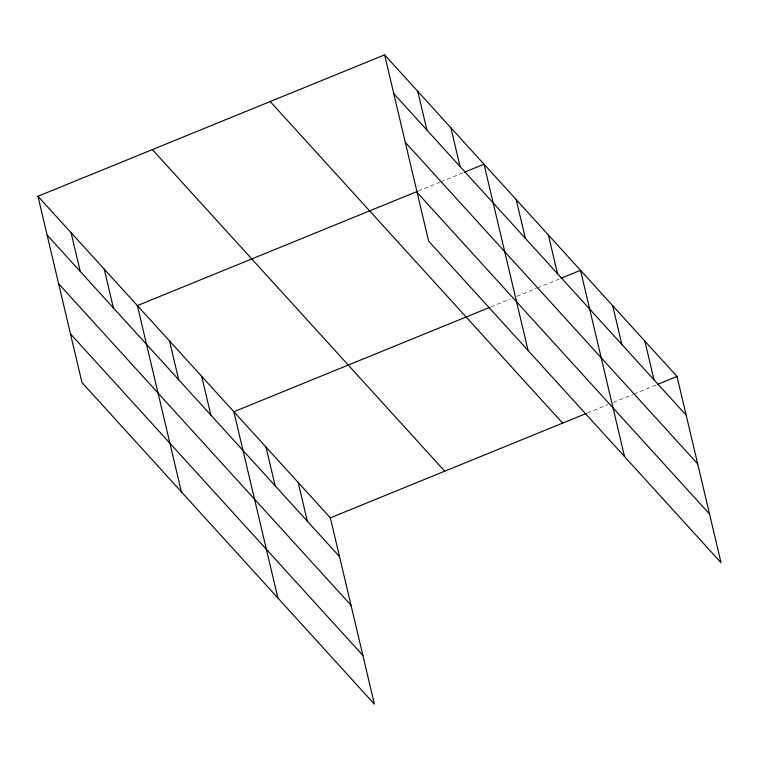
<?xml version="1.0" encoding="UTF-8"?>
<svg xmlns="http://www.w3.org/2000/svg" width="759" height="759" viewBox="0 0 759 759"><rect width="100%" height="100%" fill="white"/><g stroke="black" fill="none" stroke-linecap="round" stroke-linejoin="round"><path stroke-width="0.57" stroke-dasharray="3.79 2.85" d="M418.2 191.069L439.784 182.264M440.865 181.818L463.521 172.578M490.95 306.864L510.371 298.942M516.851 296.304L536.271 288.382M537.353 287.936L560.019 278.695M587.438 412.991L607.95 404.623M613.338 402.422L632.769 394.5M633.85 394.054L656.507 384.813"/><path stroke-width="1.14" d="M37.95 196.268L330.355 517.847L374.386 704.124L81.981 382.545L37.95 196.268L384.614 54.876L677.019 376.455L721.05 562.732L428.645 241.153L384.614 54.876M417.118 191.505L137.37 305.602L181.401 491.879M464.603 172.141L484.033 164.21L528.065 350.487M489.868 307.31L233.857 411.729L277.898 598.007M561.1 278.259L580.521 270.327L624.553 456.605M330.355 517.847L586.356 413.427M657.588 384.377L677.019 376.455M393.779 93.642L686.183 415.211M405.287 142.322L697.682 463.891M417.137 192.473L709.542 514.052M270.213 101.535L562.618 423.114M152.35 149.608L444.755 471.187M47.115 235.034L339.52 556.603M58.623 283.714L351.019 605.284M70.473 333.865L362.878 655.444M644.856 341.076L654.011 379.842M612.684 305.706L621.849 344.463M548.359 234.958L557.523 273.724M516.196 199.589L525.361 238.345M450.893 127.768L460.058 166.534M417.754 91.327L426.919 130.083M298.192 482.468L307.348 521.234M266.02 447.098L275.185 485.864M201.695 376.35L210.86 415.116M169.532 340.981L178.697 379.737M104.23 269.16L113.395 307.926M71.09 232.719L80.255 271.475"/></g></svg>
